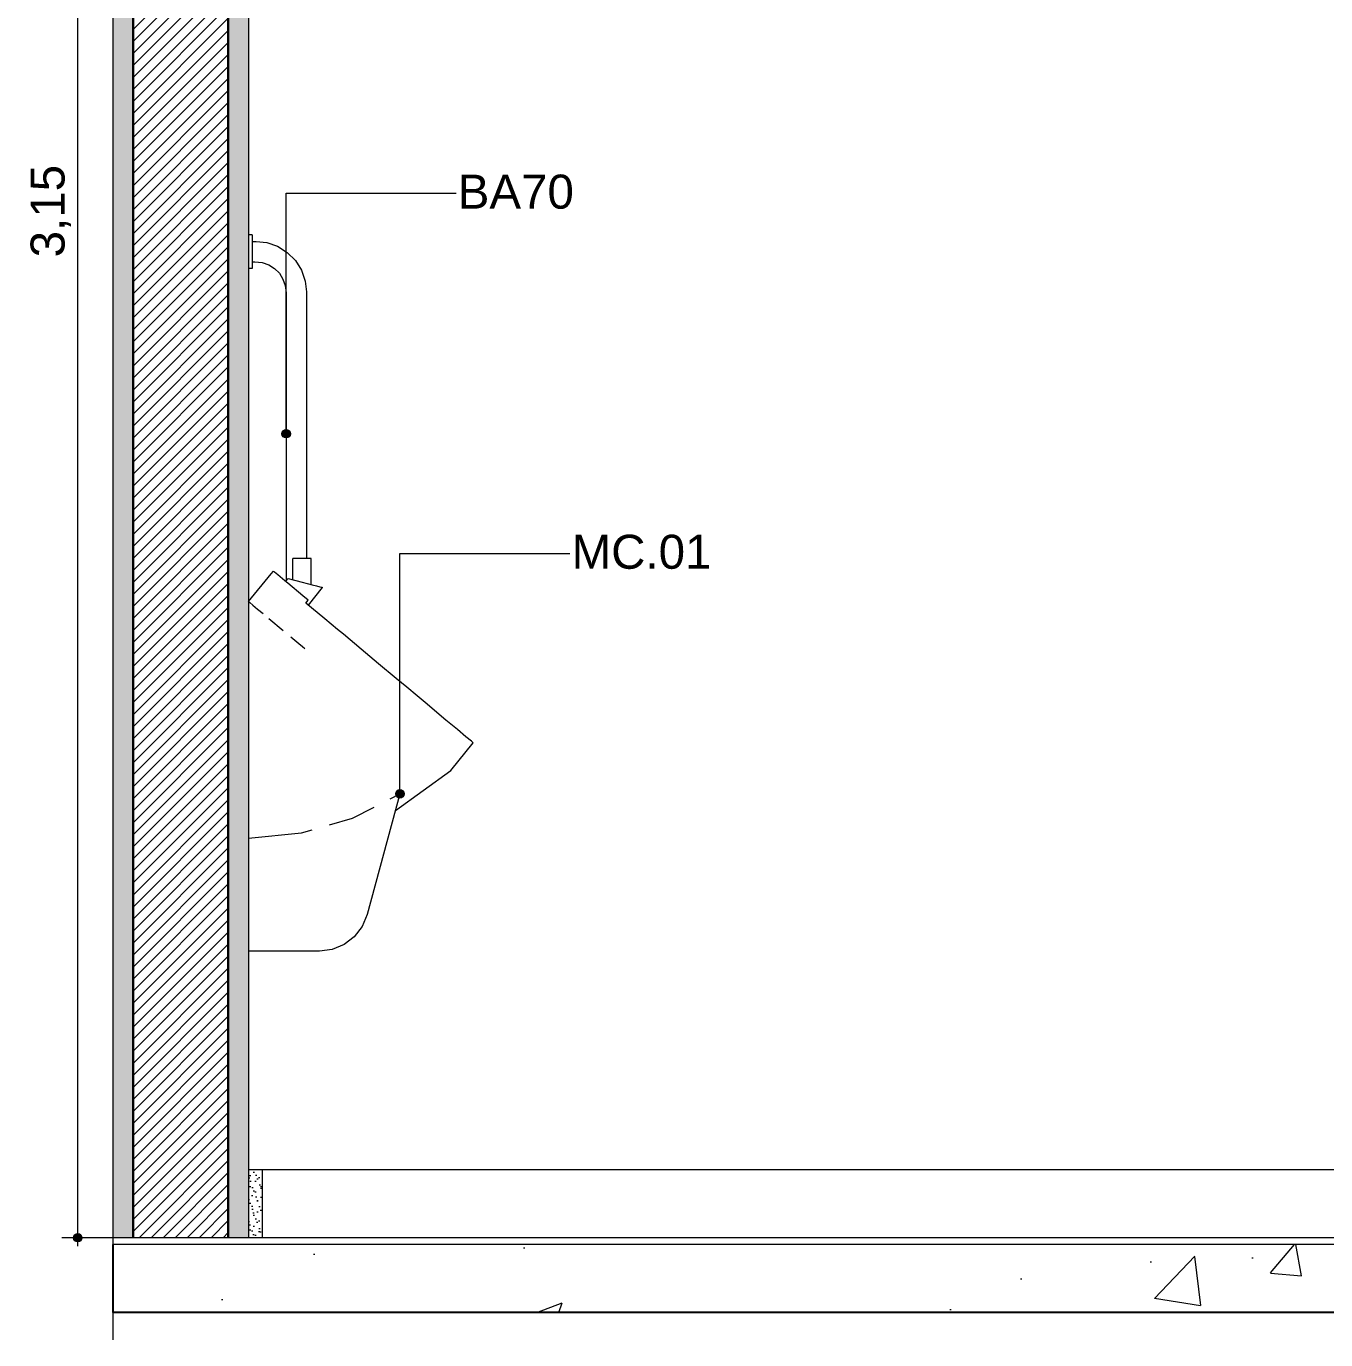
# Model space of a CAD drawing. Header units: metres. Extents: x -1.9 to 95.3, y -2.2 to 2.5.
# Drawn here: x 38.016 to 39.928, y -2.225 to -0.294 of the extents above; entities that cross this region are included whole.
import ezdxf

# ---------------------------------------------------------------- set-up
doc = ezdxf.new("R2010")
doc.units = ezdxf.units.M
doc.header["$MEASUREMENT"] = 0
for name, color, linetype in [('COTAS CORTE', 7, 'Continuous'), ('NOTAS-LAYOUT.EXEC', 7, 'Continuous'), ('PAREDE CONSTRUIR', 7, 'Continuous')]:
    doc.layers.add(name, color=color, linetype=linetype)
for name, color, linetype, lineweight, true_color in [('COTAS CORTE_Caneta_No__25', 7, 'Continuous', 13, 0x982312), ('LAJES.EST_Caneta_No__254', 7, 'Continuous', 0, 0xd1c9ad), ('LAJES.EST_Caneta_No__97', 7, 'Continuous', 13, 0x6b6b6b), ('LOUCAS-METAIS.ARQ_Caneta_No__13', 7, 'Continuous', 0, 0xaaaaaa), ('LOUCAS-METAIS.ARQ_Caneta_No__96', 7, 'Continuous', 0, 0xb6b6b6), ('PISO - Rodapé_Caneta_No__97', 7, 'Continuous', 13, 0x6b6b6b)]:
    doc.layers.add(name, color=color, linetype=linetype, lineweight=lineweight, true_color=true_color)
for name, color, linetype, lineweight in [('LAJES.EST_Caneta_No__241', 7, 'Continuous', 13), ('LAJES.EST_Caneta_No__4', 7, 'Continuous', 25), ('LAJES.EST_Caneta_No__7', 7, 'Continuous', 13), ('NOTAS-LAYOUT.EXEC_Caneta_No__241', 7, 'Continuous', 13), ('NOTAS-LAYOUT.EXEC_Caneta_No__5', 7, 'Continuous', 20), ('PAREDE CONSTRUIR_Caneta_No__241', 7, 'Continuous', 13), ('PAREDE CONSTRUIR_Caneta_No__3', 7, 'Continuous', 30), ('PISO - Rodapé_Caneta_No__11', 7, 'Continuous', 5)]:
    doc.layers.add(name, color=color, linetype=linetype, lineweight=lineweight)
doc.styles.add('GENERATED_STYLE_1', font='arial.ttf')
doc.dimstyles.new('GENERATED_STYLE__2', dxfattribs={"dimtxt": 0.05, "dimasz": 0.02375, "dimexe": 0.18, "dimexo": 0.267183, "dimgap": 0, "dimtad": 1, "dimzin": 0, "dimdsep": 46, "dimtxsty": 'GENERATED_STYLE_1', "dimblk": 'ARROWHEAD_11', "dimblk1": 'ARROWHEAD_11', "dimblk2": 'ARROWHEAD_11', "dimcen": 0.09, "dimclrd": 256, "dimclre": 256, "dimclrt": 256, "dimadec": 0, "dimazin": 0, "dimtfac": 1, "dimtdec": 4, "dimtmove": 0, "dimatfit": 3, "dimfxl": 0, "dimtolj": 1, "dimtzin": 0, "dimarcsym": 0})

# ---------------------------------------------------------------- blocks, each defined once
blk = doc.blocks.new('*D136', base_point=(-5.8706, -2.075))
at = {"layer": 'COTAS CORTE_Caneta_No__25', "linetype": 'Continuous', "lineweight": 13, "true_color": 0x982312}
for points in [[(38.0856, 1.075), (38.0861, 1.0726), (38.0874, 1.0706), (38.0895, 1.0692), (38.0919, 1.0687), (38.0943, 1.0692), (38.0963, 1.0706), (38.0976, 1.0726), (38.0981, 1.075), (38.0976, 1.0774), (38.0963, 1.0794), (38.0943, 1.0808), (38.0919, 1.0812), (38.0895, 1.0808), (38.0874, 1.0794), (38.0861, 1.0774)], [(38.0856, -2.075), (38.0861, -2.0774), (38.0874, -2.0794), (38.0895, -2.0808), (38.0919, -2.0813), (38.0943, -2.0808), (38.0963, -2.0794), (38.0976, -2.0774), (38.0981, -2.075), (38.0976, -2.0726), (38.0963, -2.0706), (38.0943, -2.0692), (38.0919, -2.0688), (38.0895, -2.0692), (38.0874, -2.0706), (38.0861, -2.0726)]]:
    blk.add_hatch(color=24, dxfattribs=at).paths.add_polyline_path(points)
at = {"layer": 'COTAS CORTE_Caneta_No__25', "color": 24, "linetype": 'Continuous', "lineweight": 13, "true_color": 0x982312}
for p, q in [((38.0856, 1.075), (38.0684, 1.075)), ((38.0919, -2.0688), (38.0919, 1.0687)), ((38.3591, 1.075), (38.0981, 1.075)), ((38.0856, -2.075), (38.0684, -2.075)), ((38.0919, -2.0875), (38.0919, -2.0813)), ((38.3591, -2.075), (38.0981, -2.075))]:
    blk.add_line(p, q, dxfattribs=at)
for centre in [(38.0919, 1.075), (38.0919, -2.075)]:
    blk.add_circle(centre, 0.00625, dxfattribs=at)
at = {"layer": 'COTAS CORTE_Caneta_No__25', "color": 24, "lineweight": 13, "true_color": 0x982312, "char_height": 0.05, "attachment_point": 7, "rotation": 90, "style": 'GENERATED_STYLE_1'}
for s, insert in [('\\A1;{\\pql;\\fArial|b0|i0|c0|p0;\\W1.000000;0,01}', (38.0819, 0.9353)), ('\\A1;{\\pql;\\fArial|b0|i0|c0|p0;\\W1.000000;3,15}', (38.0819, -0.6335))]:
    blk.add_mtext(s, dxfattribs=dict(at, insert=insert))
blk = doc.blocks.new('ARROWHEAD_11')
at = {"color": 0, "linetype": 'Continuous', "lineweight": 0}
blk.add_line((0, 0), (-1, 0), dxfattribs=at)
at = {"color": 0, "linetype": 'Continuous', "lineweight": 0, "const_width": 0.25, "flags": 128}
blk.add_lwpolyline([(-0.125, 0, 1), (0.125, 0, 1)], format="xyb", close=True, dxfattribs=at)
blk = doc.blocks.new('Label_30_9', base_point=(38.566, -1.4223))
at = {"layer": 'NOTAS-LAYOUT.EXEC', "linetype": 'Continuous', "lineweight": 0, "true_color": 0x000000}
blk.add_hatch(color=18, dxfattribs=at).paths.add_polyline_path([(38.5598, -1.4223), (38.5603, -1.4247), (38.5616, -1.4268), (38.5636, -1.4281), (38.566, -1.4286), (38.5684, -1.4281), (38.5705, -1.4268), (38.5718, -1.4247), (38.5723, -1.4223), (38.5718, -1.42), (38.5705, -1.4179), (38.5684, -1.4166), (38.566, -1.4161), (38.5636, -1.4166), (38.5616, -1.4179), (38.5603, -1.42)])
at = {"layer": 'NOTAS-LAYOUT.EXEC_Caneta_No__241', "color": 7, "linetype": 'Continuous', "lineweight": 13}
for p, q in [((38.566, -1.4161), (38.566, -1.0688)), ((38.566, -1.0688), (38.816, -1.0688))]:
    blk.add_line(p, q, dxfattribs=at)
at = {"layer": 'NOTAS-LAYOUT.EXEC_Caneta_No__5', "color": 7, "linetype": 'Continuous', "lineweight": 20}
blk.add_circle((38.566, -1.4223), 0.00625, dxfattribs=at)
at = {"layer": 'NOTAS-LAYOUT.EXEC_Caneta_No__241', "color": 7, "lineweight": 13, "insert": (38.8185, -1.0414), "char_height": 0.05, "attachment_point": 1, "style": 'GENERATED_STYLE_1'}
blk.add_mtext('\\A1;{\\pql;\\pt0,241;\\fArial|b0|i0|c0|p0;\\W1.000000;MC.01\\fArial|b0|i0|c0|p0;\\W1.000000;\\A1{\\H.66x;\\S^  ;}\\fArial|b0|i0|c0|p0;\\W1.000000;\\fArial|b0|i0|c0|p0;\\W1.000000;\\A1{\\H.66x;\\S^  ;}\\fArial|b0|i0|c0|p0;\\W1.000000;\\fArial|b0|i0|c0|p0;\\W1.000000;\\fArial|b0|i0|c0|p0;\\W1.000000;\\fArial|b0|i0|c0|p0;\\W1.000000;\\fArial|b0|i0|c0|p0;\\W1.000000;\\fArial|b0|i0|c0|p0;\\W1.000000;\\fArial|b0|i0|c0|p0;\\W1.000000;\\A1{\\H.66x;\\S^  ;}\\fArial|b0|i0|c0|p0;\\W1.000000;\\fArial|b0|i0|c0|p0;\\W1.000000;\\A1{\\H.66x;\\S^  ;}\\fArial|b0|i0|c0|p0;\\W1.000000;\\fArial|b0|i0|c0|p0;\\W1.000000;\\fArial|b0|i0|c0|p0;\\W1.000000;\\fArial|b0|i0|c0|p0;\\W1.000000;\\fArial|b0|i0|c0|p0;\\W1.000000;\\fArial|b0|i0|c0|p0;\\W1.000000;\\fArial|b0|i0|c0|p0;\\W1.000000;\\A1{\\H.66x;\\S^  ;}\\fArial|b0|i0|c0|p0;\\W1.000000;\\fArial|b0|i0|c0|p0;\\W1.000000;\\A1{\\H.66x;\\S^  ;}\\fArial|b0|i0|c0|p0;\\W1.000000;\\fArial|b0|i0|c0|p0;\\W1.000000;\\fArial|b0|i0|c0|p0;\\W1.000000;\\fArial|b0|i0|c0|p0;\\W1.000000;\\fArial|b0|i0|c0|p0;\\W1.000000;\\fArial|b0|i0|c0|p0;\\W1.000000;\\fArial|b0|i0|c0|p0;\\W1.000000;\\A1{\\H.66x;\\S^  ;}\\fArial|b0|i0|c0|p0;\\W1.000000;\\fArial|b0|i0|c0|p0;\\W1.000000;\\A1{\\H.66x;\\S^  ;}\\fArial|b0|i0|c0|p0;\\W1.000000;\\fArial|b0|i0|c0|p0;\\W1.000000;\\fArial|b0|i0|c0|p0;\\W1.000000;\\fArial|b0|i0|c0|p0;\\W1.000000;\\fArial|b0|i0|c0|p0;\\W1.000000;\\fArial|b0|i0|c0|p0;\\W1.000000;\\fArial|b0|i0|c0|p0;\\W1.000000;\\A1{\\H.66x;\\S^  ;}\\fArial|b0|i0|c0|p0;\\W1.000000;\\fArial|b0|i0|c0|p0;\\W1.000000;\\A1{\\H.66x;\\S^  ;}\\fArial|b0|i0|c0|p0;\\W1.000000;\\fArial|b0|i0|c0|p0;\\W1.000000;\\fArial|b0|i0|c0|p0;\\W1.000000;\\fArial|b0|i0|c0|p0;\\W1.000000;\\fArial|b0|i0|c0|p0;\\W1.000000;\\fArial|b0|i0|c0|p0;\\W1.000000;\\fArial|b0|i0|c0|p0;\\W1.000000;\\A1{\\H.66x;\\S^  ;}\\fArial|b0|i0|c0|p0;\\W1.000000;}', dxfattribs=at)
blk = doc.blocks.new('Label_33_9', base_point=(38.3985, -0.8928))
at = {"layer": 'NOTAS-LAYOUT.EXEC', "linetype": 'Continuous', "lineweight": 0, "true_color": 0x000000}
blk.add_hatch(color=18, dxfattribs=at).paths.add_polyline_path([(38.3922, -0.8928), (38.3927, -0.8952), (38.394, -0.8973), (38.3961, -0.8986), (38.3985, -0.8991), (38.4008, -0.8986), (38.4029, -0.8973), (38.4042, -0.8952), (38.4047, -0.8928), (38.4042, -0.8905), (38.4029, -0.8884), (38.4008, -0.8871), (38.3985, -0.8866), (38.3961, -0.8871), (38.394, -0.8884), (38.3927, -0.8905)])
at = {"layer": 'NOTAS-LAYOUT.EXEC_Caneta_No__241', "color": 7, "linetype": 'Continuous', "lineweight": 13}
for p, q in [((38.3985, -0.8866), (38.3985, -0.5393)), ((38.3985, -0.5393), (38.6485, -0.5393))]:
    blk.add_line(p, q, dxfattribs=at)
at = {"layer": 'NOTAS-LAYOUT.EXEC_Caneta_No__5', "color": 7, "linetype": 'Continuous', "lineweight": 20}
blk.add_circle((38.3985, -0.8928), 0.00625, dxfattribs=at)
at = {"layer": 'NOTAS-LAYOUT.EXEC_Caneta_No__241', "color": 7, "lineweight": 13, "insert": (38.651, -0.5119), "char_height": 0.05, "attachment_point": 1, "style": 'GENERATED_STYLE_1'}
blk.add_mtext('\\A1;{\\pql;\\pt0,241;\\fArial|b0|i0|c0|p0;\\W1.000000;BA70\\fArial|b0|i0|c0|p0;\\W1.000000;\\A1{\\H.66x;\\S^  ;}\\fArial|b0|i0|c0|p0;\\W1.000000;\\fArial|b0|i0|c0|p0;\\W1.000000;\\A1{\\H.66x;\\S^  ;}\\fArial|b0|i0|c0|p0;\\W1.000000;\\fArial|b0|i0|c0|p0;\\W1.000000;\\fArial|b0|i0|c0|p0;\\W1.000000;\\fArial|b0|i0|c0|p0;\\W1.000000;\\fArial|b0|i0|c0|p0;\\W1.000000;\\fArial|b0|i0|c0|p0;\\W1.000000;\\fArial|b0|i0|c0|p0;\\W1.000000;\\A1{\\H.66x;\\S^  ;}\\fArial|b0|i0|c0|p0;\\W1.000000;\\fArial|b0|i0|c0|p0;\\W1.000000;\\A1{\\H.66x;\\S^  ;}\\fArial|b0|i0|c0|p0;\\W1.000000;\\fArial|b0|i0|c0|p0;\\W1.000000;\\fArial|b0|i0|c0|p0;\\W1.000000;\\fArial|b0|i0|c0|p0;\\W1.000000;\\fArial|b0|i0|c0|p0;\\W1.000000;\\fArial|b0|i0|c0|p0;\\W1.000000;\\fArial|b0|i0|c0|p0;\\W1.000000;\\A1{\\H.66x;\\S^  ;}\\fArial|b0|i0|c0|p0;\\W1.000000;\\fArial|b0|i0|c0|p0;\\W1.000000;\\A1{\\H.66x;\\S^  ;}\\fArial|b0|i0|c0|p0;\\W1.000000;\\fArial|b0|i0|c0|p0;\\W1.000000;\\fArial|b0|i0|c0|p0;\\W1.000000;\\fArial|b0|i0|c0|p0;\\W1.000000;\\fArial|b0|i0|c0|p0;\\W1.000000;\\fArial|b0|i0|c0|p0;\\W1.000000;\\fArial|b0|i0|c0|p0;\\W1.000000;\\A1{\\H.66x;\\S^  ;}\\fArial|b0|i0|c0|p0;\\W1.000000;\\fArial|b0|i0|c0|p0;\\W1.000000;\\A1{\\H.66x;\\S^  ;}\\fArial|b0|i0|c0|p0;\\W1.000000;\\fArial|b0|i0|c0|p0;\\W1.000000;\\fArial|b0|i0|c0|p0;\\W1.000000;\\fArial|b0|i0|c0|p0;\\W1.000000;\\fArial|b0|i0|c0|p0;\\W1.000000;\\fArial|b0|i0|c0|p0;\\W1.000000;\\fArial|b0|i0|c0|p0;\\W1.000000;\\A1{\\H.66x;\\S^  ;}\\fArial|b0|i0|c0|p0;\\W1.000000;\\fArial|b0|i0|c0|p0;\\W1.000000;\\A1{\\H.66x;\\S^  ;}\\fArial|b0|i0|c0|p0;\\W1.000000;\\fArial|b0|i0|c0|p0;\\W1.000000;\\fArial|b0|i0|c0|p0;\\W1.000000;\\fArial|b0|i0|c0|p0;\\W1.000000;\\fArial|b0|i0|c0|p0;\\W1.000000;\\fArial|b0|i0|c0|p0;\\W1.000000;\\fArial|b0|i0|c0|p0;\\W1.000000;\\A1{\\H.66x;\\S^  ;}\\fArial|b0|i0|c0|p0;\\W1.000000;}', dxfattribs=at)

msp = doc.modelspace()

# ---------------------------------------------------------------- hatches: boundary and pattern name
at = {"layer": 'LAJES.EST_Caneta_No__254', "linetype": 'Continuous', "lineweight": 0, "true_color": 0xd1c9ad}
h = msp.add_hatch(dxfattribs=at)
h.set_pattern_fill('Haie_OD_0009', color=9, style=0, pattern_type=2)
h.set_pattern_definition([(45, (-5.87059, -1.575), (-0.159099, 0.159099), [0, -0.15, 0, -0.225]), (110, (-5.37059, -1.575), (0.2114308, 0.0769545), [0, -0.11, 0, -0.19])])
h.paths.add_polyline_path([(41.5418, -2.075), (38.1434, -2.075), (38.1434, -2.085), (41.5418, -2.085)])
at = {"layer": 'LAJES.EST_Caneta_No__97', "linetype": 'Continuous', "lineweight": 13, "true_color": 0x6b6b6b}
h = msp.add_hatch(dxfattribs=at)
h.set_pattern_fill('AR_CONC_0009', color=251, style=0, pattern_type=2)
h.set_pattern_definition([(50, (-5.8706, -2.075), (-0.546554, 0.0478173), [0.05715, -0.62865]), (355, (-5.8706, -2.075), (-0.10573, 0.5731705), [0.04572, -0.502922]), (100.4514, (-5.82504, -2.079), (0.440824, 0.525353), [0.04857, -0.534271]), (46.1842, (-5.8706, -1.9226), (-0.813237, 0.126127), [0.085725, -0.942975]), (96.6356, (-5.8028, -1.9331), (0.712212, 0.742278), [0.072855, -0.801407]), (351.1842, (-5.8706, -1.9226), (0.712212, 0.742278), [0.06858, -0.754379]), (21, (-5.7944, -1.9607), (-0.454843, 0.3067956), [0.05715, -0.62865]), (326, (-5.7944, -1.9607), (0.185406, 0.552564), [0.04572, -0.50292]), (71.4514, (-5.7565, -1.98627), (0.640249, 0.2457683), [0.04857, -0.53427]), (37.5, (-5.87059, -2.075), (0.0092658, 0.2536651), [0, -0.496824, 0, -0.51054, 0, -0.504825]), (7.5, (-5.87059, -2.075), (0.200459, 0.3005417), [0, -0.291084, 0, -0.485394, 0, -0.192405]), (327.5, (-6.04051, -2.075), (-0.4067718, 0.0171862), [0, -0.1905, 0, -0.59436, 0, -0.78867]), (317.5, (-6.1167, -2.075), (0.4443875, 0.0762795), [0, -0.24765, 0, -0.394716, 0, -0.56007])])
h.paths.add_polyline_path([(38.1434, -2.185), (41.5418, -2.185), (41.5418, -2.085), (38.1434, -2.085)])
at = {"layer": 'PAREDE CONSTRUIR', "linetype": 'Continuous', "lineweight": 0, "true_color": 0xffffff}
for points in [[(38.1434, 1.175), (38.1434, -2.075), (38.1734, -2.075), (38.1734, 1.175)], [(38.3434, 1.175), (38.3134, 1.175), (38.3134, -2.075), (38.3434, -2.075)]]:
    msp.add_hatch(color=7, dxfattribs=at).paths.add_polyline_path(points)
at = {"layer": 'PAREDE CONSTRUIR', "linetype": 'Continuous', "lineweight": 0, "true_color": 0x000000}
h = msp.add_hatch(dxfattribs=at)
h.set_pattern_fill('common_brick_0009', color=18, style=0, pattern_type=2)
h.set_pattern_definition([(45, (-5.870586, -2.075), (-0.0088388348, 0.0088388348), [])])
h.paths.add_polyline_path([(38.1734, -2.075), (38.3134, -2.075), (38.3134, 1.175), (38.1734, 1.175)])
at = {"layer": 'PISO - Rodapé_Caneta_No__97', "linetype": 'Continuous', "lineweight": 13, "true_color": 0x6b6b6b}
h = msp.add_hatch(dxfattribs=at)
h.set_pattern_fill('cut_stone_0009', color=251, style=0, pattern_type=2)
h.set_pattern_definition([(45, (-5.870586, -2.05), (-0.0079549513, 0.0079549513), [0, -0.0075, 0, -0.01125]), (110, (-5.845586, -2.05), (0.010571542, 0.0038477266), [0, -0.0055, 0, -0.0095])])
h.paths.add_polyline_path([(38.3434, -1.975), (38.3434, -2.075), (38.3634, -2.075), (38.3634, -1.975)])

# ---------------------------------------------------------------- linework, layer by layer
at = {"layer": 'LAJES.EST_Caneta_No__241', "color": 7, "linetype": 'Continuous', "lineweight": 13}
msp.add_line((38.1434, -2.185), (38.1434, -2.225), dxfattribs=at)
at = {"layer": 'LAJES.EST_Caneta_No__4', "color": 7, "linetype": 'Continuous', "lineweight": 25}
for p, q in [((38.1434, -2.085), (38.1434, -2.09)), ((38.1434, -2.09), (38.1434, -2.185)), ((41.5418, -2.185), (38.1434, -2.185))]:
    msp.add_line(p, q, dxfattribs=at)
at = {"layer": 'LAJES.EST_Caneta_No__7', "color": 7, "linetype": 'Continuous', "lineweight": 13}
for p, q in [((38.1434, -2.075), (38.1434, -2.085)), ((41.5418, -2.085), (38.1434, -2.085)), ((41.4218, -2.075), (38.3634, -2.075))]:
    msp.add_line(p, q, dxfattribs=at)
at = {"layer": 'LAJES.EST_Caneta_No__7', "color": 7, "linetype": 'Continuous', "lineweight": 13, "flags": 128}
msp.add_lwpolyline([(38.3634, -2.075), (38.3434, -2.075), (38.3134, -2.075), (38.1734, -2.075), (38.1434, -2.075)], dxfattribs=at)
at = {"layer": 'LOUCAS-METAIS.ARQ_Caneta_No__13', "color": 253, "linetype": 'Continuous', "lineweight": 0, "true_color": 0xaaaaaa}
for p, q in [((38.4089, -1.0761), (38.4084, -1.0761)), ((38.4084, -1.1075), (38.4084, -1.0761)), ((38.4102, -1.0761), (38.4089, -1.0761)), ((38.4124, -1.0761), (38.4102, -1.0761)), ((38.4152, -1.0761), (38.4124, -1.0761)), ((38.4184, -1.0761), (38.4152, -1.0761)), ((38.4219, -1.0761), (38.4184, -1.0761)), ((38.4254, -1.0761), (38.4219, -1.0761)), ((38.4287, -1.0761), (38.4254, -1.0761)), ((38.4315, -1.0761), (38.4287, -1.0761)), ((38.4336, -1.0761), (38.4315, -1.0761)), ((38.4349, -1.0761), (38.4336, -1.0761)), ((38.4354, -1.0761), (38.4349, -1.0761)), ((38.4354, -1.1146), (38.4354, -1.0761)), ((38.3434, -1.1397), (38.3765, -1.0991)), ((38.3765, -1.0991), (38.3798, -1.0951)), ((38.3815, -1.0965), (38.3798, -1.0951)), ((38.3862, -1.1004), (38.3815, -1.0965)), ((38.3933, -1.1063), (38.3862, -1.1004)), ((38.3966, -1.1091), (38.3933, -1.1063)), ((38.401, -1.1127), (38.3966, -1.1091)), ((38.3978, -1.1101), (38.4014, -1.1057)), ((38.4232, -1.1313), (38.401, -1.1127)), ((38.4014, -1.1057), (38.4219, -1.111)), ((38.4219, -1.111), (38.4297, -1.1131)), ((38.4297, -1.1131), (38.437, -1.115)), ((38.4312, -1.1448), (38.4522, -1.119)), ((38.437, -1.115), (38.4433, -1.1167)), ((38.4433, -1.1167), (38.4481, -1.1179)), ((38.4481, -1.1179), (38.4512, -1.1187)), ((38.4512, -1.1187), (38.4522, -1.119)), ((38.431, -1.1378), (38.4232, -1.1313)), ((38.4277, -1.1418), (38.431, -1.1378)), ((38.3434, -1.1397), (38.345, -1.141)), ((38.345, -1.141), (38.3496, -1.1448)), ((38.3496, -1.1448), (38.3565, -1.1506)), ((38.3565, -1.1506), (38.3646, -1.1573)), ((38.4555, -1.1651), (38.4277, -1.1418)), ((38.3729, -1.1643), (38.3941, -1.182)), ((38.4741, -1.1806), (38.4555, -1.1651)), ((38.3941, -1.182), (38.3943, -1.1821)), ((38.4053, -1.1914), (38.4174, -1.2014)), ((38.4827, -1.1878), (38.4741, -1.1806)), ((38.5087, -1.2095), (38.4827, -1.1878)), ((38.4174, -1.2014), (38.4226, -1.2058)), ((38.4226, -1.2058), (38.4259, -1.2085)), ((38.5346, -1.2311), (38.5087, -1.2095)), ((38.5603, -1.2526), (38.5346, -1.2311)), ((38.5759, -1.2657), (38.5603, -1.2526)), ((38.5912, -1.2784), (38.5759, -1.2657)), ((38.6059, -1.2907), (38.5912, -1.2784)), ((38.6201, -1.3026), (38.6059, -1.2907)), ((38.6337, -1.3139), (38.6201, -1.3026)), ((38.6504, -1.3278), (38.6337, -1.3139)), ((38.6631, -1.3384), (38.6504, -1.3278)), ((38.6406, -1.3878), (38.6736, -1.3473)), ((38.671, -1.345), (38.6631, -1.3384)), ((38.6736, -1.3473), (38.671, -1.345)), ((38.5593, -1.447), (38.6406, -1.3878)), ((38.566, -1.4223), (38.5178, -1.5998)), ((38.5518, -1.4296), (38.566, -1.4223)), ((38.4963, -1.458), (38.5278, -1.4419)), ((38.4624, -1.4679), (38.4963, -1.458)), ((38.3434, -1.4873), (38.4212, -1.4799)), ((38.4212, -1.4799), (38.4366, -1.4754)), ((38.5178, -1.5998), (38.5104, -1.6174)), ((38.5104, -1.6174), (38.4988, -1.6325)), ((38.4988, -1.6325), (38.4838, -1.6441)), ((38.4476, -1.6539), (38.3434, -1.6539)), ((38.4663, -1.6514), (38.4476, -1.6539)), ((38.4838, -1.6441), (38.4663, -1.6514))]:
    msp.add_line(p, q, dxfattribs=at)
at = {"layer": 'LOUCAS-METAIS.ARQ_Caneta_No__96', "color": 253, "linetype": 'Continuous', "lineweight": 0, "true_color": 0xb6b6b6}
for p, q in [((38.3484, -0.6003), (38.3434, -0.6003)), ((38.3484, -0.6003), (38.3484, -0.6025)), ((38.3484, -0.6025), (38.3484, -0.6067)), ((38.3484, -0.6067), (38.3484, -0.6125)), ((38.3484, -0.61), (38.3543, -0.61)), ((38.3484, -0.6125), (38.3484, -0.6194)), ((38.3543, -0.61), (38.3702, -0.6118)), ((38.3702, -0.6118), (38.386, -0.6173)), ((38.386, -0.6173), (38.4003, -0.6263)), ((38.3484, -0.6194), (38.3484, -0.6269)), ((38.3484, -0.6269), (38.3484, -0.6341)), ((38.3484, -0.6341), (38.3484, -0.6406)), ((38.4003, -0.6263), (38.4122, -0.6382)), ((38.3484, -0.65), (38.3434, -0.65)), ((38.3484, -0.64), (38.3526, -0.64)), ((38.3484, -0.6406), (38.3484, -0.6457)), ((38.3484, -0.6457), (38.3484, -0.6489)), ((38.3484, -0.6489), (38.3484, -0.65)), ((38.3526, -0.64), (38.3634, -0.6412)), ((38.3634, -0.6412), (38.3729, -0.6445)), ((38.3729, -0.6445), (38.3814, -0.6499)), ((38.3814, -0.6499), (38.3886, -0.657)), ((38.4122, -0.6382), (38.4211, -0.6524)), ((38.4211, -0.6524), (38.4267, -0.6683)), ((38.3886, -0.657), (38.3939, -0.6655)), ((38.3939, -0.6655), (38.3972, -0.675)), ((38.3972, -0.675), (38.3985, -0.6858)), ((38.4267, -0.6683), (38.4284, -0.6842)), ((38.3985, -0.6858), (38.3985, -1.1093)), ((38.4284, -0.6842), (38.4284, -1.0761))]:
    msp.add_line(p, q, dxfattribs=at)
at = {"layer": 'PAREDE CONSTRUIR_Caneta_No__241', "color": 7, "linetype": 'Continuous', "lineweight": 13}
for p, q in [((38.1434, 1.175), (38.1434, -2.075)), ((38.3434, 1.075), (38.3434, -1.975)), ((38.3434, -1.975), (38.3434, -2.075))]:
    msp.add_line(p, q, dxfattribs=at)
at = {"layer": 'PAREDE CONSTRUIR_Caneta_No__3', "color": 7, "linetype": 'Continuous', "lineweight": 30}
for p, q in [((38.1734, 1.175), (38.1734, -2.075)), ((38.3134, 1.175), (38.3134, -2.075))]:
    msp.add_line(p, q, dxfattribs=at)
at = {"layer": 'PISO - Rodapé_Caneta_No__11', "color": 7, "linetype": 'Continuous', "lineweight": 5}
for p, q in [((38.3634, -1.975), (38.3434, -1.975)), ((41.4218, -1.975), (38.3634, -1.975)), ((38.3634, -1.975), (38.3634, -2.075))]:
    msp.add_line(p, q, dxfattribs=at)

# ---------------------------------------------------------------- block references
at = {"layer": 'NOTAS-LAYOUT.EXEC', "color": 7, "linetype": 'Continuous', "lineweight": 13}
for name, p in [('Label_33_9', (38.3985, -0.8928)), ('Label_30_9', (38.566, -1.4223))]:
    msp.add_blockref(name, p, dxfattribs=at)

# ---------------------------------------------------------------- dimensions: what is measured, and where the dimension line sits
at = {"layer": 'COTAS CORTE', "color": 24, "linetype": 'Continuous', "lineweight": 13, "true_color": 0x982312}
dim = msp.add_linear_dim(base=(38.0919, 1.075), p1=(38.1434, -2.075), p2=(39.8926, 1.075), angle=90, dimstyle='GENERATED_STYLE__2', dxfattribs=at)
dim.commit()
dim.dimension.update_dxf_attribs({"geometry": '*D136', "text_midpoint": (38.0569, -0.5687), "dimtype": 160, "text_rotation": 90})

doc.saveas('drawing.dxf')
